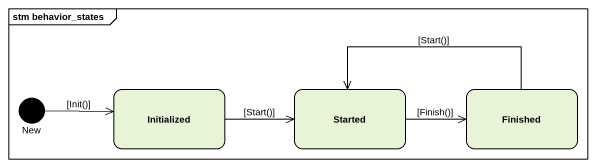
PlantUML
@startuml
mainframe stm behavior_states
hide empty description
state Initialized
state Started
state Finished
state New <<start>>
Initialized -right-> Started : [Start()]
Started -right-> Finished : [Finish()]
Finished -left-> Started : [Start()]
New -right-> Initialized : [Init()]
@enduml
